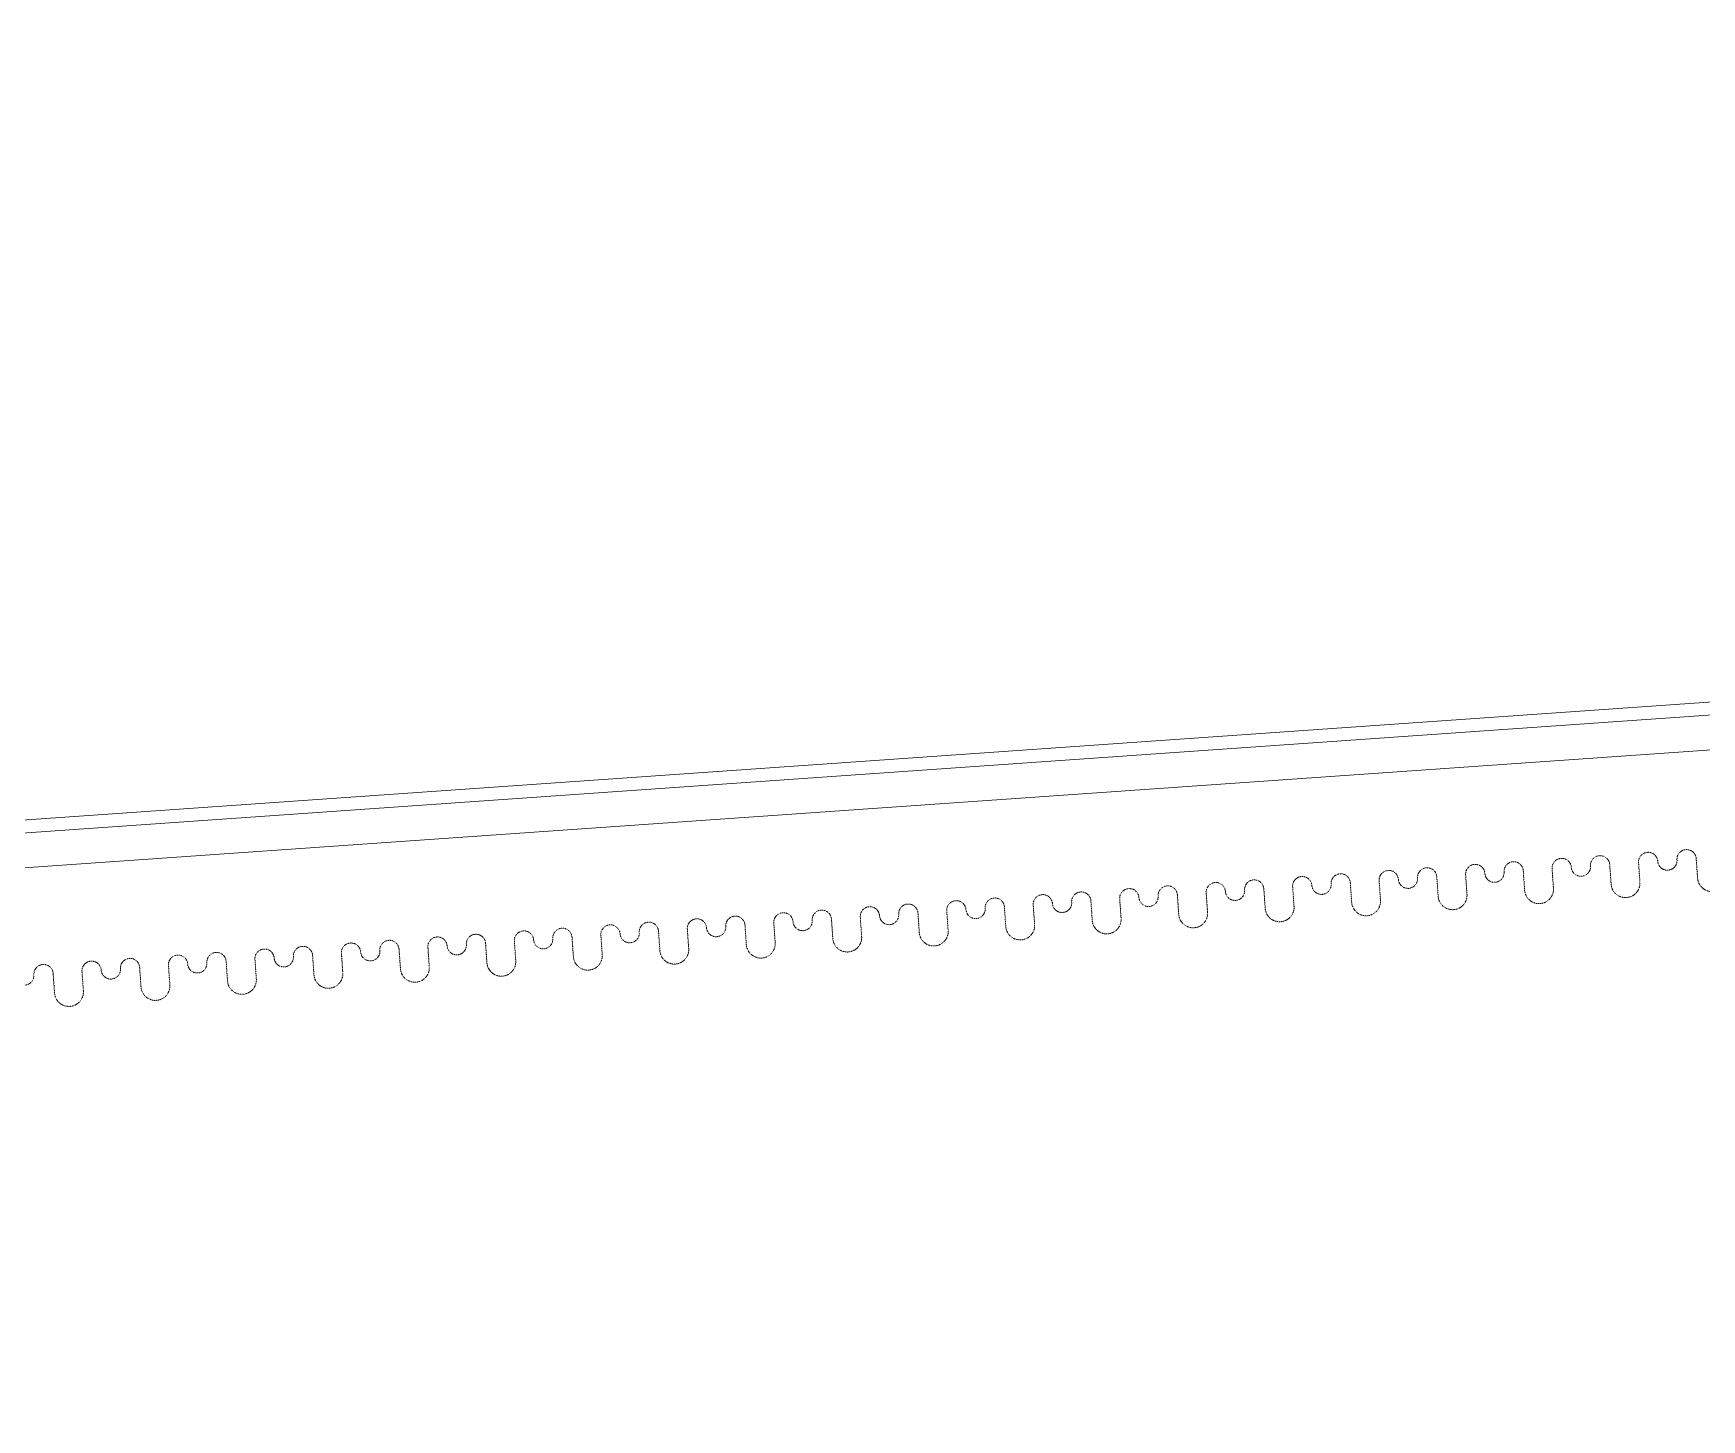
# Model space of a CAD drawing. Header units: millimetres. Extents: x 306 to 836129804, y -168137 to 818603917.
# Drawn here: x 833865851 to 833878841, y 817923375 to 817934170 of the extents above; entities that cross this region are included whole.
import ezdxf

# ---------------------------------------------------------------- set-up
doc = ezdxf.new("R2010")
doc.units = ezdxf.units.MM
doc.header["$LTSCALE"] = 3
doc.linetypes.add('SMALL DASH', pattern=[1.0599999999999998, 0.5299999999999999, -0.5299999999999999])
doc.layers.add('A-010-M_LINE', color=251, linetype='Continuous', lineweight=13)
doc.layers.add('A-340-M_RAILING', color=251, linetype='Continuous', lineweight=13)
doc.layers.add('UAJ-00XREF', color=7, linetype='Continuous')

# ---------------------------------------------------------------- blocks, each defined once
blk = doc.blocks.new('Railing - Railing-25259994-0300')
at = {"layer": 'A-340-M_RAILING'}
for p, q in [((117167.7780607814, 4383.773047828682), (282.598332063075, 4383.77304782868)), ((182.5983320630769, 4283.773047828678), (117267.7780607814, 4283.773047828676))]:
    blk.add_line(p, q, dxfattribs=at)
blk = doc.blocks.new('3A35X-MAGP-P-MP-00')
at = {"layer": 'A-010-M_LINE', "linetype": 'SMALL DASH'}
for p, q in [((834457878.1289184, 817927697.002441), (834457888.7638826, 817927544.8737208)), ((834458102.5811286, 817927712.6933719), (834458113.2160928, 817927560.5646516)), ((834458551.4855492, 817927744.0752335), (834458562.1205134, 817927591.9465132)), ((834456082.5112363, 817927571.4749945), (834456093.1462005, 817927419.3462743)), ((834456531.4156568, 817927602.8568561), (834456542.050621, 817927450.7281358)), ((834456755.8678671, 817927618.547787), (834456766.5028313, 817927466.4190667)), ((834457204.7722876, 817927649.9296486), (834457215.4072518, 817927497.8009284)), ((834457429.2244979, 817927665.6205794), (834457439.8594621, 817927513.4918591)), ((834454511.3457645, 817927461.6384788), (834454521.9807287, 817927309.5097585)), ((834454735.7979747, 817927477.3294096), (834454746.4329389, 817927325.2006893)), ((834455184.7023953, 817927508.7112712), (834455195.3373595, 817927356.5825509)), ((834455409.1546055, 817927524.402202), (834455419.7895697, 817927372.2734817)), ((834455858.059026, 817927555.7840637), (834455868.6939902, 817927403.6553434)), ((834452491.2758722, 817927320.4201014), (834452501.9108365, 817927168.2913811)), ((834452715.7280824, 817927336.1110321), (834452726.3630466, 817927183.9823118)), ((834453164.6325029, 817927367.4928938), (834453175.2674671, 817927215.3641735)), ((834453389.0847132, 817927383.1838247), (834453399.7196774, 817927231.0551044)), ((834453837.9891337, 817927414.5656862), (834453848.624098, 817927262.436966)), ((834454062.441344, 817927430.2566171), (834454073.0763083, 817927278.1278968)), ((834450471.2059798, 817927179.2017239), (834450481.840944, 817927027.0730036)), ((834450695.6581901, 817927194.8926548), (834450706.2931544, 817927042.7639345)), ((834451144.5626106, 817927226.2745165), (834451155.1975749, 817927074.1457962)), ((834451369.0148209, 817927241.9654472), (834451379.6497852, 817927089.8367269)), ((834451817.9192414, 817927273.3473089), (834451828.5542057, 817927121.2185886)), ((834452042.3714516, 817927289.0382397), (834452053.0064158, 817927136.9095194)), ((834448675.5882977, 817927053.6742774), (834448686.223262, 817926901.5455571)), ((834449124.4927183, 817927085.056139), (834449135.1276826, 817926932.9274187)), ((834449348.9449285, 817927100.7470698), (834449359.5798928, 817926948.6183496)), ((834449797.849349, 817927132.1289315), (834449808.4843132, 817926980.0002112)), ((834450022.3015593, 817927147.8198624), (834450032.9365236, 817926995.6911421)), ((834446655.5184054, 817926912.4559), (834446666.1533697, 817926760.3271797)), ((834447104.4228259, 817926943.8377616), (834447115.0577902, 817926791.7090414)), ((834447328.8750362, 817926959.5286925), (834447339.5100005, 817926807.3999722)), ((834447777.7794567, 817926990.910554), (834447788.414421, 817926838.7818338)), ((834448002.231667, 817927006.6014849), (834448012.8666313, 817926854.4727646)), ((834448451.1360875, 817927037.9833466), (834448461.7710518, 817926885.8546263)), ((834445757.7095644, 817926849.6921767), (834445768.3445287, 817926697.5634564)), ((834445982.1617746, 817926865.3831075), (834445992.7967389, 817926713.2543873)), ((834446431.0661952, 817926896.7649691), (834446441.7011595, 817926744.6362488))]:
    blk.add_line(p, q, dxfattribs=at)
at = {"layer": 'A-010-M_LINE'}
blk.add_lwpolyline([(834499322.7495877, 817951232.1445979), (834500700.2459438, 817931527.6346941), (834384085.8847697, 817923375.3965323), (834384079.6083974, 817923465.1774164), (834383431.1870866, 817923419.8477942), (834382147.6689454, 817941780.0385933)], dxfattribs=at)
at = {"layer": 'A-010-M_LINE', "linetype": 'SMALL DASH'}
for centre, radius, start, end in [((834456830.6852705, 817927623.7780973), 74.99999999999905, 3.998906433197031, 183.998906433197), ((834456830.6852705, 817927623.7780973), 75, 3.998906433197031, 183.998906433197), ((834457129.9548842, 817927644.6993383), 75, 3.998906433197031, 183.998906433197), ((834457504.0419012, 817927670.8508897), 74.99999999999905, 3.998906433197031, 183.998906433197), ((834457504.0419012, 817927670.8508897), 75, 3.998906433197031, 183.998906433197), ((834457803.311515, 817927691.7721307), 75, 3.998906433197031, 183.998906433197), ((834458177.398532, 817927717.9236822), 74.99999999999905, 3.998906433197031, 183.998906433197), ((834458177.398532, 817927717.9236822), 75, 3.998906433197031, 183.998906433197), ((834458327.0333389, 817927728.3843027), 74.99999999999905, 183.998906433197, 3.998906433197031), ((834458476.6681458, 817927738.8449233), 75, 3.998906433197031, 183.998906433197), ((834455109.8849919, 817927503.480961), 75, 3.998906433197031, 183.998906433197), ((834455483.972009, 817927529.6325123), 74.99999999999905, 3.998906433197031, 183.998906433197), ((834455483.972009, 817927529.6325123), 75, 3.998906433197031, 183.998906433197), ((834455783.2416227, 817927550.5537534), 75, 3.998906433197031, 183.998906433197), ((834456157.3286397, 817927576.7053047), 74.99999999999909, 3.998906433197031, 183.998906433197), ((834456157.3286397, 817927576.7053047), 75.00000000001455, 3.998906433197031, 183.998906433197), ((834456306.9634466, 817927587.1659253), 74.99999999999905, 183.998906433197, 3.998906433197031), ((834456456.5982534, 817927597.6265459), 75, 3.998906433197031, 183.998906433197), ((834456980.3200773, 817927634.2387178), 74.99999999999905, 183.998906433197, 3.998906433197031), ((834457653.6767081, 817927681.3115102), 74.99999999999905, 183.998906433197, 3.998906433197031), ((834458000.9899877, 817927552.7191862), 112.5, 183.998906433197, 3.998906433197031), ((834458674.3466185, 817927599.7919786), 112.5, 183.998906433197, 3.998906433197031), ((834453089.8150995, 817927362.2625835), 75, 3.998906433197031, 183.998906433197), ((834453463.9021167, 817927388.4141349), 74.99999999999905, 3.998906433197031, 183.998906433197), ((834453463.9021167, 817927388.4141349), 75, 3.998906433197031, 183.998906433197), ((834453763.1717303, 817927409.335376), 75, 3.998906433197031, 183.998906433197), ((834454137.2587475, 817927435.4869274), 74.99999999999905, 3.998906433197031, 183.998906433197), ((834454137.2587475, 817927435.4869274), 75, 3.998906433197031, 183.998906433197), ((834454286.8935542, 817927445.9475479), 74.99999999999905, 183.998906433197, 3.998906433197031), ((834454436.5283611, 817927456.4081684), 75, 3.998906433197031, 183.998906433197), ((834454810.6153781, 817927482.5597198), 74.99999999999905, 3.998906433197031, 183.998906433197), ((834454810.6153781, 817927482.5597198), 75, 3.998906433197031, 183.998906433197), ((834454960.250185, 817927493.0203403), 74.99999999999905, 183.998906433197, 3.998906433197031), ((834455633.6068158, 817927540.0931329), 74.99999999999905, 183.998906433197, 3.998906433197031), ((834456654.2767261, 817927458.5736012), 112.5, 183.998906433197, 3.998906433197031), ((834457327.6333569, 817927505.6463938), 112.5, 183.998906433197, 3.998906433197031), ((834451443.8322242, 817927247.1957575), 74.99999999999905, 3.998906433197031, 183.998906433197), ((834451443.8322242, 817927247.1957575), 75, 3.998906433197031, 183.998906433197), ((834451743.101838, 817927268.1169986), 75, 3.998906433197031, 183.998906433197), ((834452117.188855, 817927294.2685499), 74.99999999999905, 3.998906433197031, 183.998906433197), ((834452117.188855, 817927294.2685499), 75, 3.998906433197031, 183.998906433197), ((834452266.8236619, 817927304.7291706), 74.99999999999905, 183.998906433197, 3.998906433197031), ((834452416.4584688, 817927315.1897911), 75, 3.998906433197031, 183.998906433197), ((834452790.5454859, 817927341.3413424), 74.99999999999905, 3.998906433197031, 183.998906433197), ((834452790.5454859, 817927341.3413424), 75, 3.998906433197031, 183.998906433197), ((834452940.1802927, 817927351.801963), 74.99999999999905, 183.998906433197, 3.998906433197031), ((834453613.5369234, 817927398.8747555), 74.99999999999905, 183.998906433197, 3.998906433197031), ((834454634.2068338, 817927317.3552239), 112.5, 183.998906433197, 3.998906433197031), ((834455307.5634646, 817927364.4280163), 112.5, 183.998906433197, 3.998906433197031), ((834455980.9200954, 817927411.5008088), 112.5, 183.998906433197, 3.998906433197031), ((834449423.762332, 817927105.9773802), 74.99999999999905, 3.998906433197031, 183.998906433197), ((834449423.762332, 817927105.9773802), 75, 3.998906433197031, 183.998906433197), ((834449723.0319457, 817927126.8986212), 75, 3.998906433197031, 183.998906433197), ((834450097.1189628, 817927153.0501726), 74.99999999999905, 3.998906433197031, 183.998906433197), ((834450097.1189628, 817927153.0501726), 75, 3.998906433197031, 183.998906433197), ((834450396.3885764, 817927173.9714137), 75, 3.998906433197031, 183.998906433197), ((834450770.4755936, 817927200.1229651), 74.99999999999905, 3.998906433197031, 183.998906433197), ((834450770.4755936, 817927200.1229651), 75, 3.998906433197031, 183.998906433197), ((834450920.1104003, 817927210.5835856), 74.99999999999905, 183.998906433197, 3.998906433197031), ((834451069.7452072, 817927221.0442061), 75, 3.998906433197031, 183.998906433197), ((834451593.4670311, 817927257.656378), 74.99999999999905, 183.998906433197, 3.998906433197031), ((834452614.1369416, 817927176.1368464), 112.5, 183.998906433197, 3.998906433197031), ((834453287.4935724, 817927223.209639), 112.5, 183.998906433197, 3.998906433197031), ((834453960.850203, 817927270.2824314), 112.5, 183.998906433197, 3.998906433197031), ((834447702.9620533, 817926985.6802438), 75, 3.998906433197031, 183.998906433197), ((834448077.0490705, 817927011.8317952), 74.99999999999905, 3.998906433197031, 183.998906433197), ((834448077.0490705, 817927011.8317952), 75, 3.998906433197031, 183.998906433197), ((834448376.3186841, 817927032.7530363), 75, 3.998906433197031, 183.998906433197), ((834448750.4057012, 817927058.9045876), 74.99999999999905, 3.998906433197031, 183.998906433197), ((834448750.4057012, 817927058.9045876), 75, 3.998906433197031, 183.998906433197), ((834448900.040508, 817927069.3652081), 74.99999999999905, 183.998906433197, 3.998906433197031), ((834449049.6753149, 817927079.8258288), 75, 3.998906433197031, 183.998906433197), ((834449573.3971388, 817927116.4380007), 74.99999999999905, 183.998906433197, 3.998906433197031), ((834450246.7537696, 817927163.5107931), 74.99999999999905, 183.998906433197, 3.998906433197031), ((834450594.0670491, 817927034.9184691), 112.5, 183.998906433197, 3.998906433197031), ((834451267.42368, 817927081.9912615), 112.5, 183.998906433197, 3.998906433197031), ((834451940.7803108, 817927129.064054), 112.5, 183.998906433197, 3.998906433197031), ((834445682.892161, 817926844.4618664), 75, 3.998906433197031, 183.998906433197), ((834446056.9791781, 817926870.6134179), 74.99999999999905, 3.998906433197031, 183.998906433197), ((834446056.9791781, 817926870.6134179), 75, 3.998906433197031, 183.998906433197), ((834446356.2487918, 817926891.5346589), 75, 3.998906433197031, 183.998906433197), ((834446730.3358089, 817926917.6862103), 74.99999999999905, 3.998906433197031, 183.998906433197), ((834446730.3358089, 817926917.6862103), 75, 3.998906433197031, 183.998906433197), ((834446879.9706157, 817926928.1468308), 74.99999999999905, 183.998906433197, 3.998906433197031), ((834447029.6054225, 817926938.6074513), 75, 3.998906433197031, 183.998906433197), ((834447403.6924397, 817926964.7590027), 74.99999999999905, 3.998906433197031, 183.998906433197), ((834447403.6924397, 817926964.7590027), 75, 3.998906433197031, 183.998906433197), ((834447553.3272464, 817926975.2196233), 74.99999999999905, 183.998906433197, 3.998906433197031), ((834448226.6838772, 817927022.2924157), 74.99999999999905, 183.998906433197, 3.998906433197031), ((834449247.3537877, 817926940.7728841), 112.5, 183.998906433197, 3.998906433197031), ((834449920.7104185, 817926987.8456767), 112.5, 183.998906433197, 3.998906433197031), ((834445533.2573541, 817926834.0012459), 74.99999999999905, 183.998906433197, 3.998906433197031), ((834446206.613985, 817926881.0740384), 74.99999999999905, 183.998906433197, 3.998906433197031), ((834447227.2838954, 817926799.5545068), 112.5, 183.998906433197, 3.998906433197031), ((834447900.640526, 817926846.6272992), 112.5, 183.998906433197, 3.998906433197031), ((834448573.9971569, 817926893.7000917), 112.5, 183.998906433197, 3.998906433197031), ((834445880.5706338, 817926705.4089218), 112.5, 183.998906433197, 3.998906433197031), ((834446553.9272646, 817926752.4817142), 112.5000000000073, 183.998906433197, 3.998906433197031)]:
    blk.add_arc(centre, radius, start, end, dxfattribs=at)
at = {"layer": 'A-340-M_RAILING', "rotation": 3.998908525771384}
blk.add_blockref('Railing - Railing-25259994-0300', (834383717.2011063, 817919328.6601489), dxfattribs=at)

msp = doc.modelspace()

# ---------------------------------------------------------------- block references
at = {"layer": 'UAJ-00XREF', "ltscale": 0.5}
msp.add_blockref('3A35X-MAGP-P-MP-00', (-579752.5553781986, 0), dxfattribs=at)

doc.saveas('drawing.dxf')
